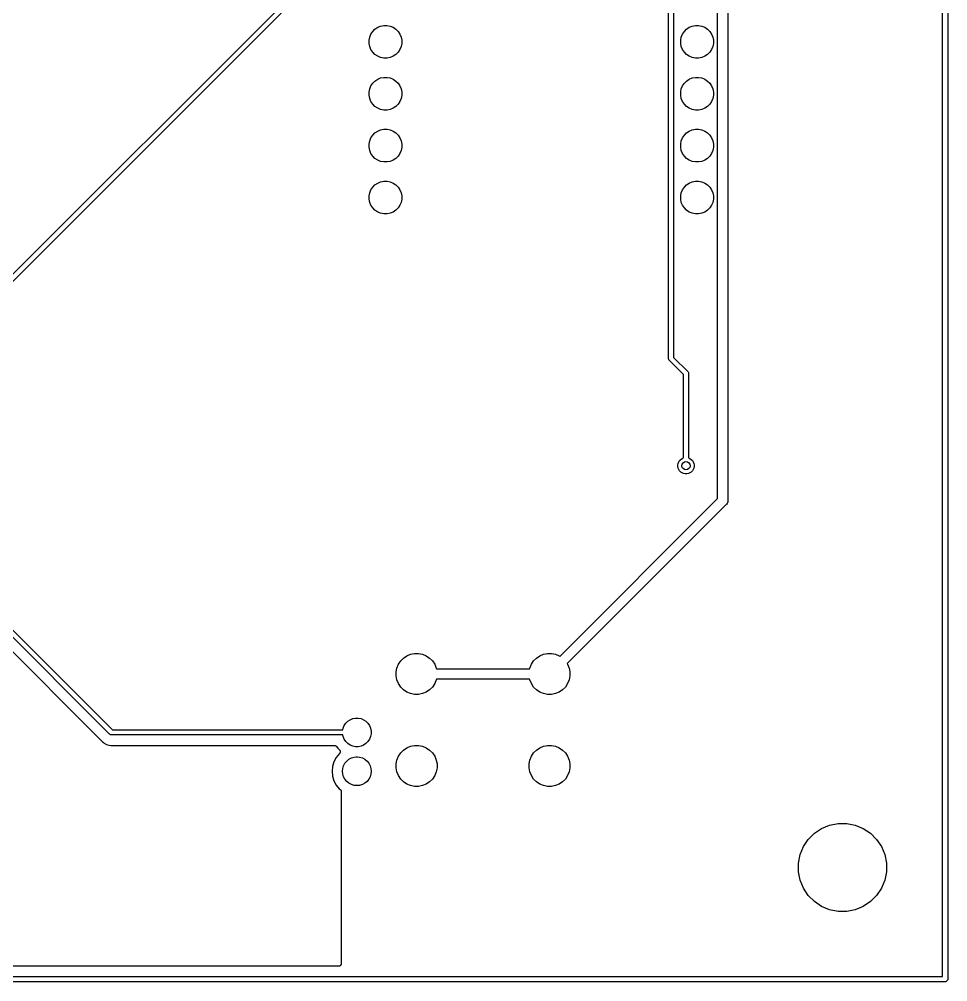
# Model space of a CAD drawing. Extents: x 3.01 to 9.03, y -6.32 to -2.47.
# Drawn here: x 7.245 to 9.033, y -6.32 to -4.467 of the extents above; entities that cross this region are included whole.
import ezdxf

# ---------------------------------------------------------------- set-up
doc = ezdxf.new("R2010")
doc.units = 0
doc.header["$MEASUREMENT"] = 0
doc.layers.add('BLACK', color=7, linetype='CONTINUOUS')

msp = doc.modelspace()

# ---------------------------------------------------------------- linework, layer by layer
at = {"layer": 'BLACK', "linetype": 'CONTINUOUS'}
for p, q in [((9.03266, -3.18798), (9.03266, -6.31499)), ((9.02281, -6.31031), (9.02281, -3.18977)), ((8.58965, -5.38982), (8.58965, -3.26984)), ((8.60933, -3.26984), (8.60933, -5.39341)), ((8.49508, -5.1196), (8.49508, -3.76024)), ((8.50492, -3.76204), (8.50492, -5.1178)), ((6.95827, -5.23186), (7.92777, -4.2624)), ((7.93346, -4.27063), (6.9665, -5.23755)), ((7.92554, -4.48992), (7.92992, -4.48554)), ((7.92992, -4.48554), (7.93508, -4.48209)), ((7.93508, -4.48209), (7.94081, -4.47971)), ((7.94081, -4.47971), (7.9469, -4.4785)), ((7.9469, -4.4785), (7.9531, -4.4785)), ((7.9531, -4.4785), (7.95919, -4.47971)), ((7.95919, -4.47971), (7.96492, -4.48209)), ((7.96492, -4.48209), (7.97008, -4.48554)), ((7.97008, -4.48554), (7.97446, -4.48992)), ((8.52554, -4.48992), (8.52992, -4.48554)), ((8.52992, -4.48554), (8.53508, -4.48209)), ((8.53508, -4.48209), (8.54081, -4.47971)), ((8.54081, -4.47971), (8.5469, -4.4785)), ((8.5469, -4.4785), (8.5531, -4.4785)), ((8.5531, -4.4785), (8.55919, -4.47971)), ((8.55919, -4.47971), (8.56492, -4.48209)), ((8.56492, -4.48209), (8.57008, -4.48554)), ((8.57008, -4.48554), (8.57446, -4.48992)), ((7.9185, -4.5069), (7.91971, -4.50081)), ((7.91971, -4.50081), (7.92209, -4.49508)), ((7.92209, -4.49508), (7.92554, -4.48992)), ((7.97446, -4.48992), (7.97791, -4.49508)), ((7.97791, -4.49508), (7.98029, -4.50081)), ((7.98029, -4.50081), (7.9815, -4.5069)), ((8.5185, -4.5069), (8.51971, -4.50081)), ((8.51971, -4.50081), (8.52209, -4.49508)), ((8.52209, -4.49508), (8.52554, -4.48992)), ((8.57446, -4.48992), (8.57791, -4.49508)), ((8.57791, -4.49508), (8.58029, -4.50081)), ((8.58029, -4.50081), (8.5815, -4.5069)), ((7.9185, -4.5131), (7.9185, -4.5069)), ((7.91971, -4.51919), (7.9185, -4.5131)), ((7.92209, -4.52492), (7.91971, -4.51919)), ((7.98029, -4.51919), (7.97791, -4.52492)), ((7.9815, -4.5131), (7.98029, -4.51919)), ((7.9815, -4.5069), (7.9815, -4.5131)), ((8.5185, -4.5131), (8.5185, -4.5069)), ((8.51971, -4.51919), (8.5185, -4.5131)), ((8.52209, -4.52492), (8.51971, -4.51919)), ((8.58029, -4.51919), (8.57791, -4.52492)), ((8.5815, -4.5131), (8.58029, -4.51919)), ((8.5815, -4.5069), (8.5815, -4.5131)), ((7.92554, -4.53008), (7.92209, -4.52492)), ((7.92992, -4.53446), (7.92554, -4.53008)), ((7.93508, -4.53791), (7.92992, -4.53446)), ((7.94081, -4.54029), (7.93508, -4.53791)), ((7.9469, -4.5415), (7.94081, -4.54029)), ((7.95919, -4.54029), (7.9531, -4.5415)), ((7.96492, -4.53791), (7.95919, -4.54029)), ((7.97008, -4.53446), (7.96492, -4.53791)), ((7.97446, -4.53008), (7.97008, -4.53446)), ((7.97791, -4.52492), (7.97446, -4.53008)), ((8.52554, -4.53008), (8.52209, -4.52492)), ((8.52992, -4.53446), (8.52554, -4.53008)), ((8.53508, -4.53791), (8.52992, -4.53446)), ((8.54081, -4.54029), (8.53508, -4.53791)), ((8.5469, -4.5415), (8.54081, -4.54029)), ((8.55919, -4.54029), (8.5531, -4.5415)), ((8.56492, -4.53791), (8.55919, -4.54029)), ((8.57008, -4.53446), (8.56492, -4.53791)), ((8.57446, -4.53008), (8.57008, -4.53446)), ((8.57791, -4.52492), (8.57446, -4.53008)), ((7.9531, -4.5415), (7.9469, -4.5415)), ((8.5531, -4.5415), (8.5469, -4.5415)), ((7.91971, -4.60081), (7.92209, -4.59508)), ((7.92209, -4.59508), (7.92554, -4.58992)), ((7.92554, -4.58992), (7.92992, -4.58554)), ((7.92992, -4.58554), (7.93508, -4.58209)), ((7.93508, -4.58209), (7.94081, -4.57971)), ((7.94081, -4.57971), (7.9469, -4.5785)), ((7.9469, -4.5785), (7.9531, -4.5785)), ((7.9531, -4.5785), (7.95919, -4.57971)), ((7.95919, -4.57971), (7.96492, -4.58209)), ((7.96492, -4.58209), (7.97008, -4.58554)), ((7.97008, -4.58554), (7.97446, -4.58992)), ((7.97446, -4.58992), (7.97791, -4.59508)), ((7.97791, -4.59508), (7.98029, -4.60081)), ((8.51971, -4.60081), (8.52209, -4.59508)), ((8.52209, -4.59508), (8.52554, -4.58992)), ((8.52554, -4.58992), (8.52992, -4.58554)), ((8.52992, -4.58554), (8.53508, -4.58209)), ((8.53508, -4.58209), (8.54081, -4.57971)), ((8.54081, -4.57971), (8.5469, -4.5785)), ((8.5469, -4.5785), (8.5531, -4.5785)), ((8.5531, -4.5785), (8.55919, -4.57971)), ((8.55919, -4.57971), (8.56492, -4.58209)), ((8.56492, -4.58209), (8.57008, -4.58554)), ((8.57008, -4.58554), (8.57446, -4.58992)), ((8.57446, -4.58992), (8.57791, -4.59508)), ((8.57791, -4.59508), (8.58029, -4.60081)), ((7.9185, -4.6069), (7.91971, -4.60081)), ((7.9185, -4.6131), (7.9185, -4.6069)), ((7.91971, -4.61919), (7.9185, -4.6131)), ((7.98029, -4.60081), (7.9815, -4.6069)), ((7.9815, -4.6131), (7.98029, -4.61919)), ((7.9815, -4.6069), (7.9815, -4.6131)), ((8.5185, -4.6069), (8.51971, -4.60081)), ((8.5185, -4.6131), (8.5185, -4.6069)), ((8.51971, -4.61919), (8.5185, -4.6131)), ((8.58029, -4.60081), (8.5815, -4.6069)), ((8.5815, -4.6131), (8.58029, -4.61919)), ((8.5815, -4.6069), (8.5815, -4.6131)), ((7.92209, -4.62492), (7.91971, -4.61919)), ((7.92554, -4.63008), (7.92209, -4.62492)), ((7.92992, -4.63446), (7.92554, -4.63008)), ((7.97446, -4.63008), (7.97008, -4.63446)), ((7.97791, -4.62492), (7.97446, -4.63008)), ((7.98029, -4.61919), (7.97791, -4.62492)), ((8.52209, -4.62492), (8.51971, -4.61919)), ((8.52554, -4.63008), (8.52209, -4.62492)), ((8.52992, -4.63446), (8.52554, -4.63008)), ((8.57446, -4.63008), (8.57008, -4.63446)), ((8.57791, -4.62492), (8.57446, -4.63008)), ((8.58029, -4.61919), (8.57791, -4.62492)), ((7.93508, -4.63791), (7.92992, -4.63446)), ((7.94081, -4.64029), (7.93508, -4.63791)), ((7.9469, -4.6415), (7.94081, -4.64029)), ((7.9531, -4.6415), (7.9469, -4.6415)), ((7.95919, -4.64029), (7.9531, -4.6415)), ((7.96492, -4.63791), (7.95919, -4.64029)), ((7.97008, -4.63446), (7.96492, -4.63791)), ((8.53508, -4.63791), (8.52992, -4.63446)), ((8.54081, -4.64029), (8.53508, -4.63791)), ((8.5469, -4.6415), (8.54081, -4.64029)), ((8.5531, -4.6415), (8.5469, -4.6415)), ((8.55919, -4.64029), (8.5531, -4.6415)), ((8.56492, -4.63791), (8.55919, -4.64029)), ((8.57008, -4.63446), (8.56492, -4.63791)), ((7.92554, -4.68992), (7.92992, -4.68554)), ((7.92992, -4.68554), (7.93508, -4.68209)), ((7.93508, -4.68209), (7.94081, -4.67971)), ((7.94081, -4.67971), (7.9469, -4.6785)), ((7.9469, -4.6785), (7.9531, -4.6785)), ((7.9531, -4.6785), (7.95919, -4.67971)), ((7.95919, -4.67971), (7.96492, -4.68209)), ((7.96492, -4.68209), (7.97008, -4.68554)), ((7.97008, -4.68554), (7.97446, -4.68992)), ((8.52554, -4.68992), (8.52992, -4.68554)), ((8.52992, -4.68554), (8.53508, -4.68209)), ((8.53508, -4.68209), (8.54081, -4.67971)), ((8.54081, -4.67971), (8.5469, -4.6785)), ((8.5469, -4.6785), (8.5531, -4.6785)), ((8.5531, -4.6785), (8.55919, -4.67971)), ((8.55919, -4.67971), (8.56492, -4.68209)), ((8.56492, -4.68209), (8.57008, -4.68554)), ((8.57008, -4.68554), (8.57446, -4.68992)), ((7.9185, -4.7069), (7.91971, -4.70081)), ((7.9185, -4.7131), (7.9185, -4.7069)), ((7.91971, -4.70081), (7.92209, -4.69508)), ((7.92209, -4.69508), (7.92554, -4.68992)), ((7.97446, -4.68992), (7.97791, -4.69508)), ((7.97791, -4.69508), (7.98029, -4.70081)), ((7.98029, -4.70081), (7.9815, -4.7069)), ((7.9815, -4.7069), (7.9815, -4.7131)), ((8.5185, -4.7069), (8.51971, -4.70081)), ((8.5185, -4.7131), (8.5185, -4.7069)), ((8.51971, -4.70081), (8.52209, -4.69508)), ((8.52209, -4.69508), (8.52554, -4.68992)), ((8.57446, -4.68992), (8.57791, -4.69508)), ((8.57791, -4.69508), (8.58029, -4.70081)), ((8.58029, -4.70081), (8.5815, -4.7069)), ((8.5815, -4.7069), (8.5815, -4.7131)), ((7.91971, -4.71919), (7.9185, -4.7131)), ((7.92209, -4.72492), (7.91971, -4.71919)), ((7.92554, -4.73008), (7.92209, -4.72492)), ((7.97791, -4.72492), (7.97446, -4.73008)), ((7.98029, -4.71919), (7.97791, -4.72492)), ((7.9815, -4.7131), (7.98029, -4.71919)), ((8.51971, -4.71919), (8.5185, -4.7131)), ((8.52209, -4.72492), (8.51971, -4.71919)), ((8.52554, -4.73008), (8.52209, -4.72492)), ((8.57791, -4.72492), (8.57446, -4.73008)), ((8.58029, -4.71919), (8.57791, -4.72492)), ((8.5815, -4.7131), (8.58029, -4.71919)), ((7.92992, -4.73446), (7.92554, -4.73008)), ((7.93508, -4.73791), (7.92992, -4.73446)), ((7.94081, -4.74029), (7.93508, -4.73791)), ((7.9469, -4.7415), (7.94081, -4.74029)), ((7.9531, -4.7415), (7.9469, -4.7415)), ((7.95919, -4.74029), (7.9531, -4.7415)), ((7.96492, -4.73791), (7.95919, -4.74029)), ((7.97008, -4.73446), (7.96492, -4.73791)), ((7.97446, -4.73008), (7.97008, -4.73446)), ((8.52992, -4.73446), (8.52554, -4.73008)), ((8.53508, -4.73791), (8.52992, -4.73446)), ((8.54081, -4.74029), (8.53508, -4.73791)), ((8.5469, -4.7415), (8.54081, -4.74029)), ((8.5531, -4.7415), (8.5469, -4.7415)), ((8.55919, -4.74029), (8.5531, -4.7415)), ((8.56492, -4.73791), (8.55919, -4.74029)), ((8.57008, -4.73446), (8.56492, -4.73791)), ((8.57446, -4.73008), (8.57008, -4.73446)), ((7.92992, -4.78554), (7.93508, -4.78209)), ((7.93508, -4.78209), (7.94081, -4.77971)), ((7.94081, -4.77971), (7.9469, -4.7785)), ((7.9469, -4.7785), (7.9531, -4.7785)), ((7.9531, -4.7785), (7.95919, -4.77971)), ((7.95919, -4.77971), (7.96492, -4.78209)), ((7.96492, -4.78209), (7.97008, -4.78554)), ((8.52992, -4.78554), (8.53508, -4.78209)), ((8.53508, -4.78209), (8.54081, -4.77971)), ((8.54081, -4.77971), (8.5469, -4.7785)), ((8.5469, -4.7785), (8.5531, -4.7785)), ((8.5531, -4.7785), (8.55919, -4.77971)), ((8.55919, -4.77971), (8.56492, -4.78209)), ((8.56492, -4.78209), (8.57008, -4.78554)), ((7.91971, -4.80081), (7.92209, -4.79508)), ((7.92209, -4.79508), (7.92554, -4.78992)), ((7.92554, -4.78992), (7.92992, -4.78554)), ((7.97008, -4.78554), (7.97446, -4.78992)), ((7.97446, -4.78992), (7.97791, -4.79508)), ((7.97791, -4.79508), (7.98029, -4.80081)), ((8.51971, -4.80081), (8.52209, -4.79508)), ((8.52209, -4.79508), (8.52554, -4.78992)), ((8.52554, -4.78992), (8.52992, -4.78554)), ((8.57008, -4.78554), (8.57446, -4.78992)), ((8.57446, -4.78992), (8.57791, -4.79508)), ((8.57791, -4.79508), (8.58029, -4.80081)), ((7.9185, -4.8069), (7.91971, -4.80081)), ((7.9185, -4.8131), (7.9185, -4.8069)), ((7.91971, -4.81919), (7.9185, -4.8131)), ((7.92209, -4.82492), (7.91971, -4.81919)), ((7.98029, -4.81919), (7.97791, -4.82492)), ((7.98029, -4.80081), (7.9815, -4.8069)), ((7.9815, -4.8131), (7.98029, -4.81919)), ((7.9815, -4.8069), (7.9815, -4.8131)), ((8.5185, -4.8069), (8.51971, -4.80081)), ((8.5185, -4.8131), (8.5185, -4.8069)), ((8.51971, -4.81919), (8.5185, -4.8131)), ((8.52209, -4.82492), (8.51971, -4.81919)), ((8.58029, -4.81919), (8.57791, -4.82492)), ((8.58029, -4.80081), (8.5815, -4.8069)), ((8.5815, -4.8131), (8.58029, -4.81919)), ((8.5815, -4.8069), (8.5815, -4.8131)), ((7.92554, -4.83008), (7.92209, -4.82492)), ((7.92992, -4.83446), (7.92554, -4.83008)), ((7.93508, -4.83791), (7.92992, -4.83446)), ((7.97008, -4.83446), (7.96492, -4.83791)), ((7.97446, -4.83008), (7.97008, -4.83446)), ((7.97791, -4.82492), (7.97446, -4.83008)), ((8.52554, -4.83008), (8.52209, -4.82492)), ((8.52992, -4.83446), (8.52554, -4.83008)), ((8.53508, -4.83791), (8.52992, -4.83446)), ((8.57008, -4.83446), (8.56492, -4.83791)), ((8.57446, -4.83008), (8.57008, -4.83446)), ((8.57791, -4.82492), (8.57446, -4.83008)), ((7.94081, -4.84029), (7.93508, -4.83791)), ((7.9469, -4.8415), (7.94081, -4.84029)), ((7.9531, -4.8415), (7.9469, -4.8415)), ((7.95919, -4.84029), (7.9531, -4.8415)), ((7.96492, -4.83791), (7.95919, -4.84029)), ((8.54081, -4.84029), (8.53508, -4.83791)), ((8.5469, -4.8415), (8.54081, -4.84029)), ((8.5531, -4.8415), (8.5469, -4.8415)), ((8.55919, -4.84029), (8.5531, -4.8415)), ((8.56492, -4.83791), (8.55919, -4.84029)), ((8.49506, -5.11984), (8.49508, -5.1196)), ((8.49515, -5.12081), (8.49506, -5.11984)), ((8.49543, -5.12173), (8.49515, -5.12081)), ((8.49589, -5.12259), (8.49543, -5.12173)), ((8.49601, -5.12273), (8.49589, -5.12259)), ((8.4965, -5.12334), (8.49601, -5.12273)), ((8.49669, -5.12349), (8.4965, -5.12334)), ((8.52378, -5.15058), (8.49669, -5.12349)), ((8.50492, -5.1178), (8.53201, -5.14489)), ((8.52378, -5.31145), (8.52378, -5.15058)), ((8.53201, -5.14489), (8.5322, -5.14505)), ((8.5322, -5.14505), (8.53235, -5.14523)), ((8.53235, -5.14523), (8.53235, -5.14523)), ((8.53235, -5.14523), (8.53281, -5.1458)), ((8.53281, -5.1458), (8.53327, -5.14665)), ((8.53327, -5.14665), (8.53355, -5.14758)), ((8.53355, -5.14758), (8.53362, -5.1483)), ((8.53362, -5.1483), (8.53362, -5.1483)), ((8.53362, -5.1483), (8.53365, -5.14854)), ((8.53365, -5.14854), (8.53362, -5.14878)), ((8.53362, -5.14878), (8.53362, -5.31145)), ((8.51356, -5.32186), (8.51475, -5.319)), ((8.51475, -5.319), (8.51647, -5.31642)), ((8.51647, -5.31642), (8.51866, -5.31422)), ((8.51866, -5.31422), (8.52124, -5.3125)), ((8.52124, -5.3125), (8.52378, -5.31145)), ((8.53362, -5.31145), (8.53616, -5.3125)), ((8.53616, -5.3125), (8.53874, -5.31422)), ((8.53874, -5.31422), (8.54093, -5.31642)), ((8.54093, -5.31642), (8.54266, -5.319)), ((8.54266, -5.319), (8.54384, -5.32186)), ((8.51295, -5.32491), (8.51356, -5.32186)), ((8.51295, -5.32801), (8.51295, -5.32491)), ((8.51356, -5.33105), (8.51295, -5.32801)), ((8.51475, -5.33392), (8.51356, -5.33105)), ((8.51647, -5.3365), (8.51475, -5.33392)), ((8.51866, -5.33869), (8.51647, -5.3365)), ((8.54093, -5.3365), (8.53874, -5.33869)), ((8.54266, -5.33392), (8.54093, -5.3365)), ((8.54384, -5.33105), (8.54266, -5.33392)), ((8.54384, -5.32186), (8.54445, -5.32491)), ((8.54445, -5.32801), (8.54384, -5.33105)), ((8.54445, -5.32491), (8.54445, -5.32801)), ((8.52124, -5.34041), (8.51866, -5.33869)), ((8.52411, -5.3416), (8.52124, -5.34041)), ((8.52715, -5.3422), (8.52411, -5.3416)), ((8.53025, -5.3422), (8.52715, -5.3422)), ((8.53329, -5.3416), (8.53025, -5.3422)), ((8.53616, -5.34041), (8.53329, -5.3416)), ((8.53874, -5.33869), (8.53616, -5.34041)), ((8.28595, -5.69352), (8.58965, -5.38982)), ((8.60933, -5.39341), (8.60938, -5.3939)), ((8.60611, -5.4012), (8.29987, -5.70744)), ((8.60648, -5.40089), (8.60611, -5.4012)), ((8.60771, -5.39939), (8.60648, -5.40089)), ((8.60863, -5.39768), (8.60771, -5.39939)), ((8.60919, -5.39583), (8.60863, -5.39768)), ((8.60933, -5.39438), (8.60919, -5.39583)), ((8.60938, -5.3939), (8.60933, -5.39438)), ((7.08833, -5.49885), (7.42456, -5.83508)), ((7.41887, -5.84331), (7.08137, -5.50581)), ((7.07964, -5.53236), (7.40386, -5.85658)), ((7.99135, -5.69259), (7.99852, -5.68962)), ((7.99852, -5.68962), (8.00612, -5.68811)), ((8.00612, -5.68811), (8.01388, -5.68811)), ((8.01388, -5.68811), (8.02148, -5.68962)), ((8.02148, -5.68962), (8.02865, -5.69259)), ((8.24726, -5.69259), (8.25442, -5.68962)), ((8.25442, -5.68962), (8.26203, -5.68811)), ((8.26203, -5.68811), (8.26978, -5.68811)), ((8.26978, -5.68811), (8.27739, -5.68962)), ((8.27739, -5.68962), (8.28455, -5.69259)), ((7.97214, -5.716), (7.97511, -5.70883)), ((7.97511, -5.70883), (7.97942, -5.70238)), ((7.97942, -5.70238), (7.9849, -5.6969)), ((7.9849, -5.6969), (7.99135, -5.69259)), ((8.02865, -5.69259), (8.0351, -5.6969)), ((8.0351, -5.6969), (8.04058, -5.70238)), ((8.04058, -5.70238), (8.04489, -5.70883)), ((8.04489, -5.70883), (8.04786, -5.716)), ((8.22805, -5.716), (8.23102, -5.70883)), ((8.23102, -5.70883), (8.23532, -5.70238)), ((8.23532, -5.70238), (8.24081, -5.6969)), ((8.24081, -5.6969), (8.24726, -5.69259)), ((8.28455, -5.69259), (8.28595, -5.69352)), ((8.29987, -5.70744), (8.30079, -5.70883)), ((8.30079, -5.70883), (8.30376, -5.716)), ((7.97063, -5.7236), (7.97214, -5.716)), ((7.97063, -5.73136), (7.97063, -5.7236)), ((8.04786, -5.716), (8.04818, -5.71764)), ((8.04818, -5.71764), (8.22772, -5.71764)), ((8.22772, -5.71764), (8.22805, -5.716)), ((8.30376, -5.716), (8.30528, -5.7236)), ((8.30528, -5.7236), (8.30528, -5.73136)), ((7.97214, -5.73896), (7.97063, -5.73136)), ((7.97511, -5.74613), (7.97214, -5.73896)), ((8.04786, -5.73896), (8.04489, -5.74613)), ((8.04818, -5.73732), (8.04786, -5.73896)), ((8.22772, -5.73732), (8.04818, -5.73732)), ((8.22805, -5.73896), (8.22772, -5.73732)), ((8.23102, -5.74613), (8.22805, -5.73896)), ((8.30376, -5.73896), (8.30079, -5.74613)), ((8.30528, -5.73136), (8.30376, -5.73896)), ((7.97942, -5.75258), (7.97511, -5.74613)), ((7.9849, -5.75806), (7.97942, -5.75258)), ((7.99135, -5.76237), (7.9849, -5.75806)), ((7.99852, -5.76534), (7.99135, -5.76237)), ((8.02865, -5.76237), (8.02148, -5.76534)), ((8.0351, -5.75806), (8.02865, -5.76237)), ((8.04058, -5.75258), (8.0351, -5.75806)), ((8.04489, -5.74613), (8.04058, -5.75258)), ((8.23532, -5.75258), (8.23102, -5.74613)), ((8.24081, -5.75806), (8.23532, -5.75258)), ((8.24726, -5.76237), (8.24081, -5.75806)), ((8.25442, -5.76534), (8.24726, -5.76237)), ((8.28455, -5.76237), (8.27739, -5.76534)), ((8.291, -5.75806), (8.28455, -5.76237)), ((8.29649, -5.75258), (8.291, -5.75806)), ((8.30079, -5.74613), (8.29649, -5.75258)), ((8.00612, -5.76685), (7.99852, -5.76534)), ((8.01388, -5.76685), (8.00612, -5.76685)), ((8.02148, -5.76534), (8.01388, -5.76685)), ((8.26203, -5.76685), (8.25442, -5.76534)), ((8.26978, -5.76685), (8.26203, -5.76685)), ((8.27739, -5.76534), (8.26978, -5.76685)), ((7.87359, -5.82243), (7.87743, -5.81859)), ((7.87743, -5.81859), (7.88195, -5.81558)), ((7.88195, -5.81558), (7.88696, -5.8135)), ((7.88696, -5.8135), (7.89229, -5.81244)), ((7.89229, -5.81244), (7.89771, -5.81244)), ((7.89771, -5.81244), (7.90304, -5.8135)), ((7.90304, -5.8135), (7.90805, -5.81558)), ((7.90805, -5.81558), (7.91257, -5.81859)), ((7.91257, -5.81859), (7.91641, -5.82243)), ((7.42456, -5.83508), (7.86788, -5.83508)), ((7.86788, -5.83508), (7.8685, -5.83196)), ((7.8685, -5.83196), (7.87058, -5.82695)), ((7.87058, -5.82695), (7.87359, -5.82243)), ((7.91641, -5.82243), (7.91942, -5.82695)), ((7.91942, -5.82695), (7.9215, -5.83196)), ((7.9215, -5.83196), (7.92256, -5.83729)), ((7.92256, -5.83729), (7.92256, -5.84271)), ((7.40386, -5.85658), (7.40391, -5.85663)), ((7.40391, -5.85663), (7.40404, -5.8568)), ((7.40404, -5.8568), (7.40419, -5.85695)), ((7.40419, -5.85695), (7.40481, -5.85771)), ((7.41902, -5.8435), (7.41887, -5.84331)), ((7.41921, -5.84365), (7.41902, -5.8435)), ((7.41946, -5.84386), (7.41921, -5.84365)), ((7.41921, -5.84365), (7.41921, -5.84365)), ((7.41977, -5.84411), (7.41946, -5.84386)), ((7.42063, -5.84457), (7.41977, -5.84411)), ((7.42155, -5.84485), (7.42063, -5.84457)), ((7.42228, -5.84492), (7.42155, -5.84485)), ((7.42252, -5.84495), (7.42228, -5.84492)), ((7.42228, -5.84492), (7.42228, -5.84492)), ((7.42276, -5.84492), (7.42252, -5.84495)), ((7.86788, -5.84492), (7.42276, -5.84492)), ((7.8685, -5.84804), (7.86788, -5.84492)), ((7.87058, -5.85305), (7.8685, -5.84804)), ((7.87359, -5.85757), (7.87058, -5.85305)), ((7.91942, -5.85305), (7.91641, -5.85757)), ((7.9215, -5.84804), (7.91942, -5.85305)), ((7.92256, -5.84271), (7.9215, -5.84804)), ((7.40481, -5.85771), (7.40557, -5.85833)), ((7.40557, -5.85833), (7.40558, -5.85833)), ((7.40558, -5.85833), (7.40715, -5.85963)), ((7.40715, -5.85963), (7.40715, -5.85963)), ((7.40715, -5.85963), (7.40861, -5.86082)), ((7.40861, -5.86082), (7.41294, -5.86314)), ((7.41294, -5.86314), (7.41763, -5.86456)), ((7.41763, -5.86456), (7.42154, -5.86495)), ((7.42154, -5.86495), (7.42154, -5.86495)), ((7.42154, -5.86495), (7.42252, -5.86504)), ((7.42252, -5.86504), (7.4235, -5.86495)), ((7.4235, -5.86495), (7.42357, -5.86494)), ((7.42357, -5.86494), (7.42378, -5.86494)), ((7.42378, -5.86494), (7.42399, -5.86492)), ((7.42399, -5.86492), (7.85178, -5.86492)), ((7.85178, -5.86492), (7.8518, -5.86492)), ((7.8518, -5.86492), (7.8518, -5.86492)), ((7.8518, -5.86492), (7.8518, -5.86492)), ((7.8518, -5.86492), (7.85185, -5.86492)), ((7.85185, -5.86492), (7.85231, -5.86497)), ((7.85231, -5.86497), (7.85277, -5.86502)), ((7.85277, -5.86502), (7.8528, -5.86503)), ((7.8528, -5.86503), (7.85282, -5.86503)), ((7.85282, -5.86503), (7.85326, -5.86517)), ((7.85326, -5.86517), (7.85371, -5.86531)), ((7.85371, -5.86531), (7.85373, -5.86532)), ((7.85373, -5.86532), (7.85375, -5.86533)), ((7.85375, -5.86533), (7.85416, -5.86555)), ((7.85416, -5.86555), (7.85457, -5.86577)), ((7.85457, -5.86577), (7.85458, -5.86578)), ((7.85458, -5.86578), (7.85461, -5.8658)), ((7.85461, -5.8658), (7.85496, -5.8661)), ((7.85496, -5.8661), (7.85532, -5.86639)), ((7.85532, -5.86639), (7.85533, -5.86641)), ((7.85533, -5.86641), (7.85535, -5.86642)), ((7.85535, -5.86642), (7.85564, -5.86679)), ((7.85564, -5.86679), (7.85594, -5.86714)), ((7.85594, -5.86714), (7.85806, -5.87032)), ((7.85806, -5.87032), (7.86145, -5.87371)), ((7.86145, -5.87371), (7.8615, -5.87376)), ((7.8615, -5.87376), (7.86164, -5.87394)), ((7.86164, -5.87394), (7.8618, -5.8741)), ((7.8618, -5.8741), (7.86195, -5.87432)), ((7.86195, -5.87432), (7.86211, -5.87452)), ((7.86211, -5.87452), (7.86221, -5.87472)), ((7.86221, -5.87472), (7.86234, -5.87492)), ((7.86234, -5.87492), (7.86244, -5.87516)), ((7.86244, -5.87516), (7.86256, -5.87539)), ((7.86256, -5.87539), (7.86262, -5.87561)), ((7.86262, -5.87561), (7.86271, -5.87582)), ((7.87743, -5.86141), (7.87359, -5.85757)), ((7.88195, -5.86442), (7.87743, -5.86141)), ((7.88696, -5.8665), (7.88195, -5.86442)), ((7.89229, -5.86756), (7.88696, -5.8665)), ((7.89771, -5.86756), (7.89229, -5.86756)), ((7.90304, -5.8665), (7.89771, -5.86756)), ((7.90805, -5.86442), (7.90304, -5.8665)), ((7.91257, -5.86141), (7.90805, -5.86442)), ((7.91641, -5.85757), (7.91257, -5.86141)), ((7.97942, -5.87955), (7.9849, -5.87406)), ((7.9849, -5.87406), (7.99135, -5.86976)), ((7.99135, -5.86976), (7.99852, -5.86679)), ((7.99852, -5.86679), (8.00612, -5.86528)), ((8.00612, -5.86528), (8.01388, -5.86528)), ((8.01388, -5.86528), (8.02148, -5.86679)), ((8.02148, -5.86679), (8.02865, -5.86976)), ((8.02865, -5.86976), (8.0351, -5.87406)), ((8.0351, -5.87406), (8.04058, -5.87955)), ((8.23532, -5.87955), (8.24081, -5.87406)), ((8.24081, -5.87406), (8.24726, -5.86976)), ((8.24726, -5.86976), (8.25442, -5.86679)), ((8.25442, -5.86679), (8.26203, -5.86528)), ((8.26203, -5.86528), (8.26978, -5.86528)), ((8.26978, -5.86528), (8.27739, -5.86679)), ((8.27739, -5.86679), (8.28455, -5.86976)), ((8.28455, -5.86976), (8.291, -5.87406)), ((8.291, -5.87406), (8.29649, -5.87955)), ((7.85526, -5.88825), (7.85085, -5.89652)), ((7.86128, -5.88092), (7.85526, -5.88825)), ((7.86143, -5.88081), (7.86128, -5.88092)), ((7.86159, -5.88061), (7.86143, -5.88081)), ((7.86178, -5.88042), (7.86159, -5.88061)), ((7.8619, -5.88023), (7.86178, -5.88042)), ((7.86205, -5.88006), (7.8619, -5.88023)), ((7.86218, -5.87983), (7.86205, -5.88006)), ((7.86232, -5.87961), (7.86218, -5.87983)), ((7.86241, -5.8794), (7.86232, -5.87961)), ((7.86252, -5.8792), (7.86241, -5.8794)), ((7.8626, -5.87895), (7.86252, -5.8792)), ((7.8627, -5.87871), (7.8626, -5.87895)), ((7.86274, -5.87849), (7.8627, -5.87871)), ((7.86271, -5.87582), (7.86276, -5.87608)), ((7.86281, -5.87827), (7.86274, -5.87849)), ((7.86276, -5.87608), (7.86283, -5.87633)), ((7.86284, -5.87801), (7.86281, -5.87827)), ((7.86283, -5.87633), (7.86285, -5.87655)), ((7.86289, -5.87775), (7.86284, -5.87801)), ((7.86285, -5.87655), (7.86289, -5.87678)), ((7.86289, -5.87678), (7.86289, -5.87704)), ((7.86289, -5.87704), (7.86292, -5.8773)), ((7.86292, -5.8773), (7.86289, -5.87752)), ((7.86289, -5.87752), (7.86289, -5.87775)), ((7.87542, -5.89522), (7.87961, -5.89178)), ((7.87961, -5.89178), (7.8844, -5.88922)), ((7.8844, -5.88922), (7.8896, -5.88764)), ((7.8896, -5.88764), (7.89365, -5.88724)), ((7.89365, -5.88724), (7.89635, -5.88724)), ((7.89635, -5.88724), (7.9004, -5.88764)), ((7.9004, -5.88764), (7.9056, -5.88922)), ((7.9056, -5.88922), (7.91039, -5.89178)), ((7.91039, -5.89178), (7.91458, -5.89522)), ((7.97063, -5.90077), (7.97214, -5.89316)), ((7.97214, -5.89316), (7.97511, -5.886)), ((7.97511, -5.886), (7.97942, -5.87955)), ((8.04058, -5.87955), (8.04489, -5.886)), ((8.04489, -5.886), (8.04786, -5.89316)), ((8.04786, -5.89316), (8.04937, -5.90077)), ((8.22654, -5.90077), (8.22805, -5.89316)), ((8.22805, -5.89316), (8.23102, -5.886)), ((8.23102, -5.886), (8.23532, -5.87955)), ((8.29649, -5.87955), (8.30079, -5.886)), ((8.30079, -5.886), (8.30376, -5.89316)), ((8.30376, -5.89316), (8.30528, -5.90077)), ((7.84813, -5.90548), (7.84721, -5.9148)), ((7.85085, -5.89652), (7.84813, -5.90548)), ((7.86731, -5.9148), (7.86784, -5.9094)), ((7.86784, -5.9094), (7.86942, -5.90421)), ((7.86942, -5.90421), (7.87197, -5.89942)), ((7.87197, -5.89942), (7.87542, -5.89522)), ((7.91458, -5.89522), (7.91803, -5.89942)), ((7.91803, -5.89942), (7.92058, -5.90421)), ((7.92058, -5.90421), (7.92216, -5.9094)), ((7.92216, -5.9094), (7.92269, -5.9148)), ((7.97063, -5.90852), (7.97063, -5.90077)), ((7.97214, -5.91613), (7.97063, -5.90852)), ((8.04937, -5.90852), (8.04786, -5.91613)), ((8.04937, -5.90077), (8.04937, -5.90852)), ((8.22654, -5.90852), (8.22654, -5.90077)), ((8.22805, -5.91613), (8.22654, -5.90852)), ((8.30528, -5.90852), (8.30376, -5.91613)), ((8.30528, -5.90077), (8.30528, -5.90852)), ((7.84721, -5.9148), (7.84813, -5.92413)), ((7.84813, -5.92413), (7.85085, -5.93309)), ((7.86784, -5.92021), (7.86731, -5.9148)), ((7.86942, -5.9254), (7.86784, -5.92021)), ((7.87197, -5.93019), (7.86942, -5.9254)), ((7.87542, -5.93438), (7.87197, -5.93019)), ((7.91803, -5.93019), (7.91458, -5.93438)), ((7.92058, -5.9254), (7.91803, -5.93019)), ((7.92216, -5.92021), (7.92058, -5.9254)), ((7.92269, -5.9148), (7.92216, -5.92021)), ((7.97511, -5.92329), (7.97214, -5.91613)), ((7.97942, -5.92974), (7.97511, -5.92329)), ((7.9849, -5.93523), (7.97942, -5.92974)), ((8.04058, -5.92974), (8.0351, -5.93523)), ((8.04489, -5.92329), (8.04058, -5.92974)), ((8.04786, -5.91613), (8.04489, -5.92329)), ((8.23102, -5.92329), (8.22805, -5.91613)), ((8.23532, -5.92974), (8.23102, -5.92329)), ((8.24081, -5.93523), (8.23532, -5.92974)), ((8.29649, -5.92974), (8.291, -5.93523)), ((8.30079, -5.92329), (8.29649, -5.92974)), ((8.30376, -5.91613), (8.30079, -5.92329)), ((7.85085, -5.93309), (7.85526, -5.94135)), ((7.85526, -5.94135), (7.86121, -5.9486)), ((7.86121, -5.9486), (7.86317, -5.95021)), ((7.87961, -5.93783), (7.87542, -5.93438)), ((7.8844, -5.94039), (7.87961, -5.93783)), ((7.8896, -5.94196), (7.8844, -5.94039)), ((7.89365, -5.94236), (7.8896, -5.94196)), ((7.89635, -5.94236), (7.89365, -5.94236)), ((7.9004, -5.94196), (7.89635, -5.94236)), ((7.9056, -5.94039), (7.9004, -5.94196)), ((7.91039, -5.93783), (7.9056, -5.94039)), ((7.91458, -5.93438), (7.91039, -5.93783)), ((7.99135, -5.93954), (7.9849, -5.93523)), ((7.99852, -5.9425), (7.99135, -5.93954)), ((8.00612, -5.94402), (7.99852, -5.9425)), ((8.01388, -5.94402), (8.00612, -5.94402)), ((8.02148, -5.9425), (8.01388, -5.94402)), ((8.02865, -5.93954), (8.02148, -5.9425)), ((8.0351, -5.93523), (8.02865, -5.93954)), ((8.24726, -5.93954), (8.24081, -5.93523)), ((8.25442, -5.9425), (8.24726, -5.93954)), ((8.26203, -5.94402), (8.25442, -5.9425)), ((8.26978, -5.94402), (8.26203, -5.94402)), ((8.27739, -5.9425), (8.26978, -5.94402)), ((8.28455, -5.93954), (8.27739, -5.9425)), ((8.291, -5.93523), (8.28455, -5.93954)), ((7.86317, -5.95021), (7.86323, -5.95025)), ((7.86323, -5.95025), (7.86338, -5.95041)), ((7.86338, -5.95041), (7.86355, -5.95055)), ((7.86355, -5.95055), (7.86372, -5.95076)), ((7.86372, -5.95076), (7.86391, -5.95095)), ((7.86391, -5.95095), (7.86403, -5.95114)), ((7.86403, -5.95114), (7.86416, -5.95131)), ((7.86416, -5.95131), (7.86429, -5.95154)), ((7.86429, -5.95154), (7.86444, -5.95177)), ((7.86444, -5.95177), (7.86452, -5.95197)), ((7.86452, -5.95197), (7.86462, -5.95217)), ((7.86462, -5.95217), (7.8647, -5.95242)), ((7.8647, -5.95242), (7.8648, -5.95268)), ((7.8648, -5.95268), (7.86484, -5.95289)), ((7.86484, -5.95289), (7.8649, -5.9531)), ((7.8649, -5.9531), (7.86493, -5.95337)), ((7.86493, -5.95337), (7.86498, -5.95363)), ((7.86498, -5.95363), (7.86498, -5.95385)), ((7.86498, -5.95385), (7.865, -5.95407)), ((7.865, -5.95407), (7.865, -6.28531)), ((8.78991, -6.02499), (8.80531, -6.01861)), ((8.80531, -6.01861), (8.82166, -6.01535)), ((8.82166, -6.01535), (8.83834, -6.01535)), ((8.83834, -6.01535), (8.85469, -6.01861)), ((8.85469, -6.01861), (8.87009, -6.02499)), ((8.76425, -6.04604), (8.77604, -6.03425)), ((8.77604, -6.03425), (8.78991, -6.02499)), ((8.87009, -6.02499), (8.88396, -6.03425)), ((8.88396, -6.03425), (8.89575, -6.04604)), ((8.74861, -6.07531), (8.75499, -6.05991)), ((8.75499, -6.05991), (8.76425, -6.04604)), ((8.89575, -6.04604), (8.90501, -6.05991)), ((8.90501, -6.05991), (8.91139, -6.07531)), ((8.74535, -6.09166), (8.74861, -6.07531)), ((8.91139, -6.07531), (8.91465, -6.09166)), ((8.74535, -6.10834), (8.74535, -6.09166)), ((8.91465, -6.09166), (8.91465, -6.10834)), ((8.74861, -6.12469), (8.74535, -6.10834)), ((8.91465, -6.10834), (8.91139, -6.12469)), ((8.75499, -6.14009), (8.74861, -6.12469)), ((8.91139, -6.12469), (8.90501, -6.14009)), ((8.76425, -6.15396), (8.75499, -6.14009)), ((8.90501, -6.14009), (8.89575, -6.15396)), ((8.77604, -6.16575), (8.76425, -6.15396)), ((8.78991, -6.17501), (8.77604, -6.16575)), ((8.88396, -6.16575), (8.87009, -6.17501)), ((8.89575, -6.15396), (8.88396, -6.16575)), ((8.80531, -6.18139), (8.78991, -6.17501)), ((8.82166, -6.18465), (8.80531, -6.18139)), ((8.83834, -6.18465), (8.82166, -6.18465)), ((8.85469, -6.18139), (8.83834, -6.18465)), ((8.87009, -6.17501), (8.85469, -6.18139)), ((7.86, -6.29031), (3.04969, -6.29031)), ((7.86047, -6.29027), (7.86, -6.29031)), ((7.86094, -6.29023), (7.86047, -6.29027)), ((7.86095, -6.29022), (7.86094, -6.29023)), ((7.86097, -6.29022), (7.86095, -6.29022)), ((7.86142, -6.29008), (7.86097, -6.29022)), ((7.86187, -6.28995), (7.86142, -6.29008)), ((7.86189, -6.28994), (7.86187, -6.28995)), ((7.86191, -6.28994), (7.86189, -6.28994)), ((7.86232, -6.28972), (7.86191, -6.28994)), ((7.86274, -6.2895), (7.86232, -6.28972)), ((7.86275, -6.28949), (7.86274, -6.2895)), ((7.86277, -6.28948), (7.86275, -6.28949)), ((7.86313, -6.28918), (7.86277, -6.28948)), ((7.8635, -6.28889), (7.86313, -6.28918)), ((7.86351, -6.28887), (7.8635, -6.28889)), ((7.86352, -6.28886), (7.86351, -6.28887)), ((7.86382, -6.2885), (7.86352, -6.28886)), ((7.86413, -6.28814), (7.86382, -6.2885)), ((7.86415, -6.28811), (7.86413, -6.28812)), ((7.86413, -6.28812), (7.86413, -6.28814)), ((7.86437, -6.2877), (7.86415, -6.28811)), ((7.8646, -6.28728), (7.86437, -6.2877)), ((7.86461, -6.28725), (7.8646, -6.28727)), ((7.8646, -6.28727), (7.8646, -6.28728)), ((7.86475, -6.2868), (7.86461, -6.28725)), ((7.86489, -6.28635), (7.86475, -6.2868)), ((7.8649, -6.28632), (7.86489, -6.28634)), ((7.86489, -6.28634), (7.86489, -6.28635)), ((7.86495, -6.28585), (7.8649, -6.28632)), ((7.865, -6.28538), (7.86495, -6.28585)), ((7.865, -6.28531), (7.865, -6.28535)), ((7.865, -6.28535), (7.865, -6.28535)), ((7.865, -6.28535), (7.865, -6.28535)), ((7.865, -6.28535), (7.865, -6.28538)), ((9.02749, -6.32016), (3.02001, -6.32016)), ((3.02469, -6.31031), (9.02281, -6.31031)), ((9.02774, -6.32018), (9.02749, -6.32016)), ((9.02798, -6.32016), (9.02774, -6.32018)), ((9.0287, -6.32009), (9.02798, -6.32016)), ((9.02798, -6.32016), (9.02798, -6.32016)), ((9.02963, -6.3198), (9.0287, -6.32009)), ((9.03048, -6.31935), (9.02963, -6.3198)), ((9.03123, -6.31873), (9.03048, -6.31935)), ((9.03185, -6.31798), (9.03123, -6.31873)), ((9.0323, -6.31713), (9.03185, -6.31798)), ((9.03259, -6.3162), (9.0323, -6.31713)), ((9.03268, -6.31524), (9.03259, -6.3162)), ((9.03266, -6.31499), (9.03268, -6.31524))]:
    msp.add_line(p, q, dxfattribs=at)
at = {"layer": 'BLACK'}
msp.add_circle((8.5287, -5.32646), 0.00787, dxfattribs=at)

doc.saveas('drawing.dxf')
